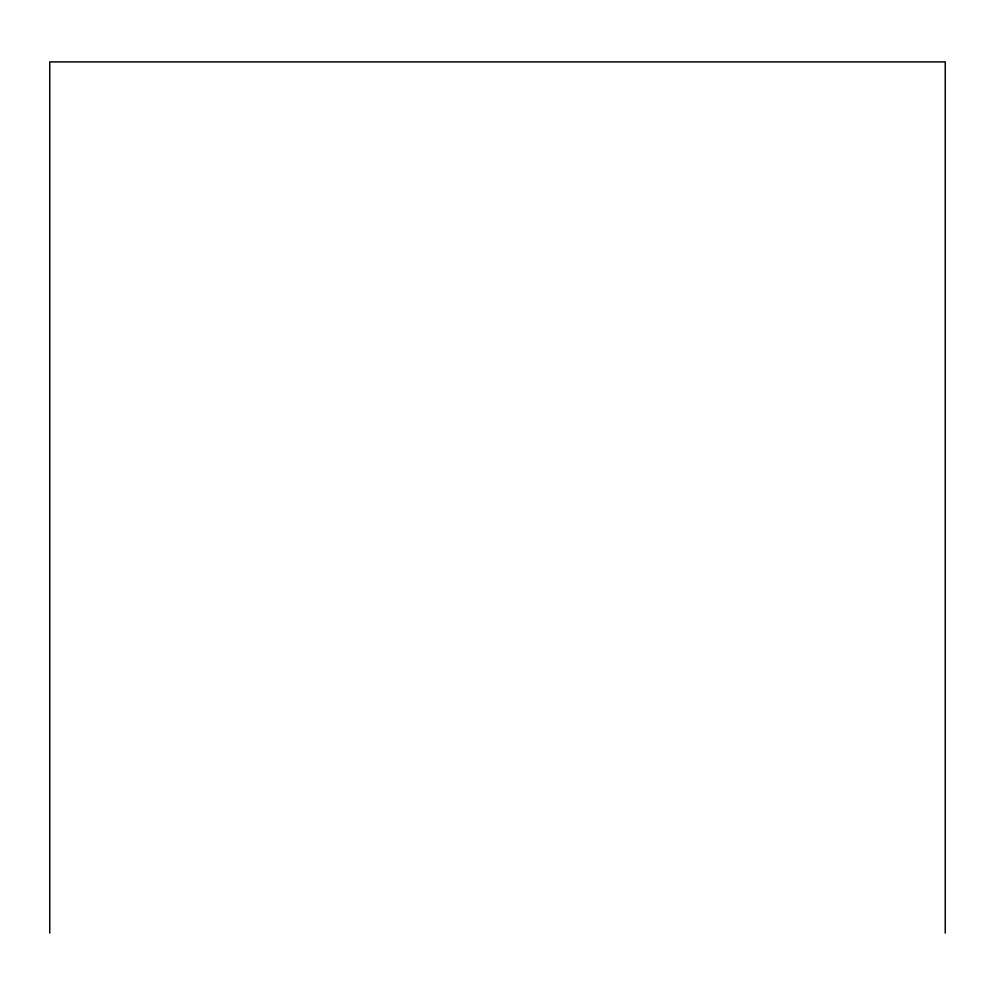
<?xml version="1.0" encoding="UTF-8"?>
<svg xmlns="http://www.w3.org/2000/svg" width="995" height="995" viewBox="0 0 995 995"><rect width="100%" height="100%" fill="white"/><g stroke="black" fill="none" stroke-linecap="round" stroke-linejoin="round"><path stroke-width="1.49" d="M945.25 933.086L945.25 61.914L49.75 61.914L49.75 933.086"/></g></svg>
